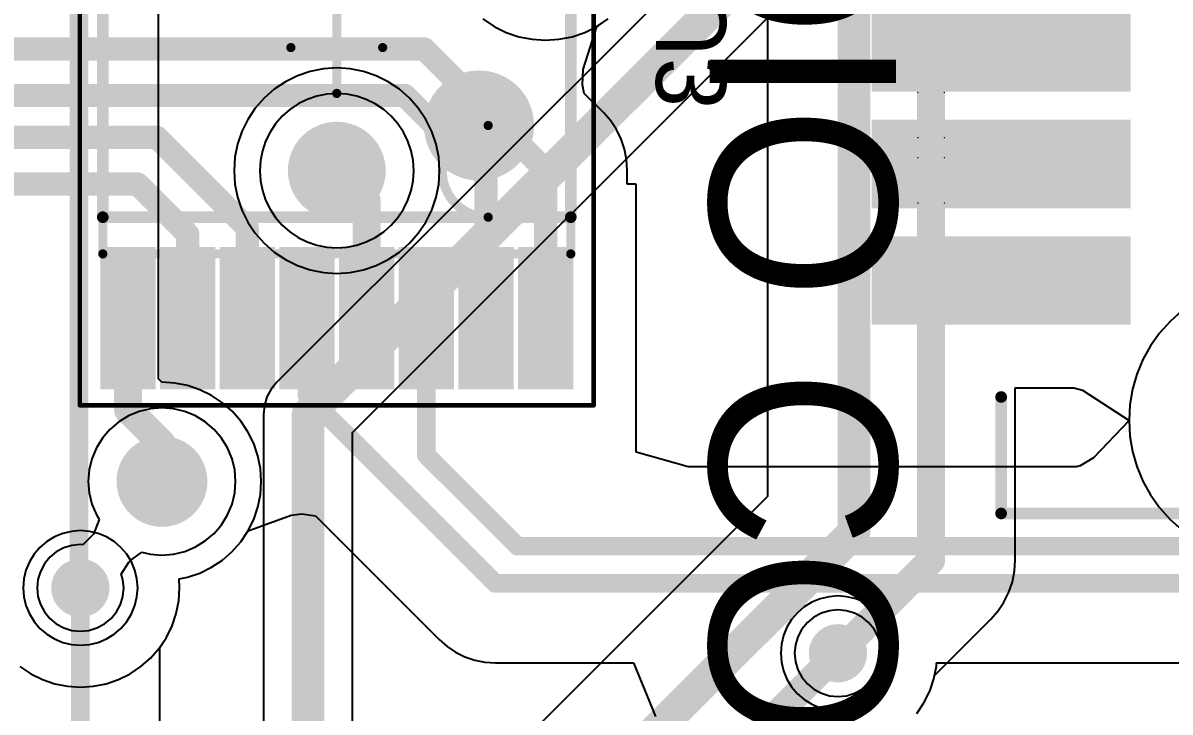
# Model space of a CAD drawing. Header units: millimetres. Extents: x 5.97 to 14.78, y 3.86 to 11.35.
# Drawn here: x 8.5503 to 9.0425, y 6.6447 to 6.9406 of the extents above; entities that cross this region are included whole.
import ezdxf

# ---------------------------------------------------------------- set-up
doc = ezdxf.new("R2010")
doc.units = ezdxf.units.MM
doc.header["$MEASUREMENT"] = 0
for name, color, linetype in [('BottomLayer', 5, 'Continuous'), ('BottomOverlay', 54, 'Continuous'), ('BottomPaste', 16, 'Continuous'), ('BottomSolder', 6, 'Continuous'), ('Mechanical13', 56, 'Continuous'), ('Mechanical15', 56, 'Continuous'), ('MidLayer1', 16, 'Continuous'), ('MidLayer2', 76, 'Continuous'), ('MultiLayer', 9, 'Continuous'), ('TopLayer', 1, 'Continuous'), ('TopOverlay', 2, 'Continuous'), ('TopPaste', 8, 'Continuous'), ('TopSolder', 216, 'Continuous')]:
    doc.layers.add(name, color=color, linetype=linetype)

# ---------------------------------------------------------------- blocks, each defined once
blk = doc.blocks.new('16_TSSOP_B_138')
at = {"layer": 'BottomLayer'}
for points in [[(-0.1437, 0.09843), (-0.1437, 0.08071), (-0.08858, 0.09843), (-0.08858, 0.08071)], [(0.08858, 0.09843), (0.08858, 0.08071), (0.1437, 0.09843), (0.1437, 0.08071)], [(-0.1437, 0.07283), (-0.1437, 0.05512), (-0.08858, 0.07283), (-0.08858, 0.05512)], [(0.08858, 0.07283), (0.08858, 0.05512), (0.1437, 0.07283), (0.1437, 0.05512)], [(-0.1437, 0.04724), (-0.1437, 0.02953), (-0.08858, 0.04724), (-0.08858, 0.02953)], [(0.08858, 0.04724), (0.08858, 0.02953), (0.1437, 0.04724), (0.1437, 0.02953)], [(-0.1437, 0.02165), (-0.1437, 0.00394), (-0.08858, 0.02165), (-0.08858, 0.00394)], [(0.08858, 0.02165), (0.08858, 0.00394), (0.1437, 0.02165), (0.1437, 0.00394)], [(-0.1437, -0.00394), (-0.1437, -0.02165), (-0.08858, -0.00394), (-0.08858, -0.02165)], [(0.08858, -0.00394), (0.08858, -0.02165), (0.1437, -0.00394), (0.1437, -0.02165)], [(-0.1437, -0.02953), (-0.1437, -0.04724), (-0.08858, -0.02953), (-0.08858, -0.04724)], [(0.08858, -0.02953), (0.08858, -0.04724), (0.1437, -0.02953), (0.1437, -0.04724)], [(-0.1437, -0.05512), (-0.1437, -0.07283), (-0.08858, -0.05512), (-0.08858, -0.07283)], [(0.08858, -0.05512), (0.08858, -0.07283), (0.1437, -0.05512), (0.1437, -0.07283)], [(-0.1437, -0.08071), (-0.1437, -0.09843), (-0.08858, -0.08071), (-0.08858, -0.09843)], [(0.08858, -0.08071), (0.08858, -0.09843), (0.1437, -0.08071), (0.1437, -0.09843)]]:
    blk.add_solid(points, dxfattribs=at)
at = {"layer": 'BottomOverlay', "const_width": 0.005}
for points in [[(0.07283, 0.10039), (-0.07283, 0.10039)], [(-0.07283, -0.10039), (-0.07283, 0.10039)], [(0.07283, -0.10039), (0.07283, 0.10039)], [(0.07283, -0.10039), (-0.07283, -0.10039)]]:
    blk.add_lwpolyline(points, dxfattribs=at)
at = {"layer": 'BottomOverlay'}
for points, const_width in [([(-0.07408, 0.10039, 1), (-0.07158, 0.10039, 1)], 0.0025), ([(-0.07408, 0.10039, 1), (-0.07158, 0.10039, 1)], 0.0025), ([(0.07158, 0.10039, 1), (0.07408, 0.10039, 1)], 0.0025), ([(0.07158, 0.10039, 1), (0.07408, 0.10039, 1)], 0.0025), ([(-0.02165, -0.06102, 1), (-0.04528, -0.06102, 1)], 0.02362), ([(-0.05118, -0.06102, 1), (-0.03937, -0.06102, 1)], 0.01181), ([(-0.02756, -0.06102, 1), (-0.01575, -0.06102, 1)], 0.01181), ([(-0.07408, -0.10039, 1), (-0.07158, -0.10039, 1)], 0.0025), ([(-0.07408, -0.10039, 1), (-0.07158, -0.10039, 1)], 0.0025), ([(0.07158, -0.10039, 1), (0.07408, -0.10039, 1)], 0.0025), ([(0.07158, -0.10039, 1), (0.07408, -0.10039, 1)], 0.0025)]:
    blk.add_lwpolyline(points, format="xyb", close=True, dxfattribs=dict(at, const_width=const_width))
at = {"layer": 'BottomPaste'}
for points in [[(-0.1467, 0.10143), (-0.1467, 0.07771), (-0.08558, 0.10143), (-0.08558, 0.07771)], [(0.08558, 0.10143), (0.08558, 0.07771), (0.1467, 0.10143), (0.1467, 0.07771)], [(-0.1467, 0.07583), (-0.1467, 0.05212), (-0.08558, 0.07583), (-0.08558, 0.05212)], [(0.08558, 0.07583), (0.08558, 0.05212), (0.1467, 0.07583), (0.1467, 0.05212)], [(-0.1467, 0.05024), (-0.1467, 0.02653), (-0.08558, 0.05024), (-0.08558, 0.02653)], [(0.08558, 0.05024), (0.08558, 0.02653), (0.1467, 0.05024), (0.1467, 0.02653)], [(-0.1467, 0.02465), (-0.1467, 0.00094), (-0.08558, 0.02465), (-0.08558, 0.00094)], [(0.08558, 0.02465), (0.08558, 0.00094), (0.1467, 0.02465), (0.1467, 0.00094)], [(-0.1467, -0.00094), (-0.1467, -0.02465), (-0.08558, -0.00094), (-0.08558, -0.02465)], [(0.08558, -0.00094), (0.08558, -0.02465), (0.1467, -0.00094), (0.1467, -0.02465)], [(-0.1467, -0.02653), (-0.1467, -0.05024), (-0.08558, -0.02653), (-0.08558, -0.05024)], [(0.08558, -0.02653), (0.08558, -0.05024), (0.1467, -0.02653), (0.1467, -0.05024)], [(-0.1467, -0.05212), (-0.1467, -0.07583), (-0.08558, -0.05212), (-0.08558, -0.07583)], [(0.08558, -0.05212), (0.08558, -0.07583), (0.1467, -0.05212), (0.1467, -0.07583)], [(-0.1467, -0.07771), (-0.1467, -0.10143), (-0.08558, -0.07771), (-0.08558, -0.10143)], [(0.08558, -0.07771), (0.08558, -0.10143), (0.1467, -0.07771), (0.1467, -0.10143)]]:
    blk.add_solid(points, dxfattribs=at)
at = {"layer": 'BottomSolder'}
for points in [[(-0.1462, 0.10093), (-0.1462, 0.07821), (-0.08608, 0.10093), (-0.08608, 0.07821)], [(0.08608, 0.10093), (0.08608, 0.07821), (0.1462, 0.10093), (0.1462, 0.07821)], [(-0.1462, 0.07533), (-0.1462, 0.05262), (-0.08608, 0.07533), (-0.08608, 0.05262)], [(0.08608, 0.07533), (0.08608, 0.05262), (0.1462, 0.07533), (0.1462, 0.05262)], [(-0.1462, 0.04974), (-0.1462, 0.02703), (-0.08608, 0.04974), (-0.08608, 0.02703)], [(0.08608, 0.04974), (0.08608, 0.02703), (0.1462, 0.04974), (0.1462, 0.02703)], [(-0.1462, 0.02415), (-0.1462, 0.00144), (-0.08608, 0.02415), (-0.08608, 0.00144)], [(0.08608, 0.02415), (0.08608, 0.00144), (0.1462, 0.02415), (0.1462, 0.00144)], [(-0.1462, -0.00144), (-0.1462, -0.02415), (-0.08608, -0.00144), (-0.08608, -0.02415)], [(0.08608, -0.00144), (0.08608, -0.02415), (0.1462, -0.00144), (0.1462, -0.02415)], [(-0.1462, -0.02703), (-0.1462, -0.04974), (-0.08608, -0.02703), (-0.08608, -0.04974)], [(0.08608, -0.02703), (0.08608, -0.04974), (0.1462, -0.02703), (0.1462, -0.04974)], [(-0.1462, -0.05262), (-0.1462, -0.07533), (-0.08608, -0.05262), (-0.08608, -0.07533)], [(0.08608, -0.05262), (0.08608, -0.07533), (0.1462, -0.05262), (0.1462, -0.07533)], [(-0.1462, -0.07821), (-0.1462, -0.10093), (-0.08608, -0.07821), (-0.08608, -0.10093)], [(0.08608, -0.07821), (0.08608, -0.10093), (0.1462, -0.07821), (0.1462, -0.10093)]]:
    blk.add_solid(points, dxfattribs=at)
at = {"layer": 'Mechanical13', "const_width": 0.00394}
for points in [[(0.08858, 0.10039), (-0.08858, 0.10039)], [(-0.08858, -0.10039), (-0.08858, 0.10039)], [(0.08858, -0.10039), (0.08858, 0.10039)], [(0.08858, -0.10039), (-0.08858, -0.10039)]]:
    blk.add_lwpolyline(points, dxfattribs=at)
at = {"layer": 'Mechanical13'}
for points, const_width in [([(-0.08957, 0.10039, 1), (-0.0876, 0.10039, 1)], 0.00197), ([(-0.08957, 0.10039, 1), (-0.0876, 0.10039, 1)], 0.00197), ([(0.0876, 0.10039, 1), (0.08957, 0.10039, 1)], 0.00197), ([(0.0876, 0.10039, 1), (0.08957, 0.10039, 1)], 0.00197), ([(-0.03346, -0.06496, 1), (-0.07283, -0.06496, 1)], 0.00394), ([(-0.07382, -0.06496, 1), (-0.07185, -0.06496, 1)], 0.00197), ([(-0.03445, -0.06496, 1), (-0.03248, -0.06496, 1)], 0.00197), ([(-0.08957, -0.10039, 1), (-0.0876, -0.10039, 1)], 0.00197), ([(-0.08957, -0.10039, 1), (-0.0876, -0.10039, 1)], 0.00197), ([(0.0876, -0.10039, 1), (0.08957, -0.10039, 1)], 0.00197), ([(0.0876, -0.10039, 1), (0.08957, -0.10039, 1)], 0.00197)]:
    blk.add_lwpolyline(points, format="xyb", close=True, dxfattribs=dict(at, const_width=const_width))
at = {"layer": 'Mechanical15'}
for points, const_width in [([(0.15354, 0.11024), (-0.15354, 0.11024)], 0.00197), ([(-0.15354, -0.11024), (-0.15354, 0.11024)], 0.00197), ([(0.15354, -0.11024), (0.15354, 0.11024)], 0.00197), ([(0, -0.01969), (0, 0.01969)], 0.00394), ([(0.01969, 0), (-0.01969, 0)], 0.00394), ([(0.15354, -0.11024), (-0.15354, -0.11024)], 0.00197)]:
    blk.add_lwpolyline(points, dxfattribs=dict(at, const_width=const_width))
for points, const_width in [([(-0.15404, 0.11024, 1), (-0.15305, 0.11024, 1)], 0.000984), ([(-0.15404, 0.11024, 1), (-0.15305, 0.11024, 1)], 0.000984), ([(0.15305, 0.11024, 1), (0.15404, 0.11024, 1)], 0.000984), ([(0.15305, 0.11024, 1), (0.15404, 0.11024, 1)], 0.000984), ([(-0.00098, 0.01969, 1), (0.00098, 0.01969, 1)], 0.00197), ([(-0.02067, 0, 1), (-0.0187, 0, 1)], 0.00197), ([(0.0187, 0, 1), (0.02067, 0, 1)], 0.00197), ([(-0.00098, -0.01969, 1), (0.00098, -0.01969, 1)], 0.00197), ([(-0.15404, -0.11024, 1), (-0.15305, -0.11024, 1)], 0.000984), ([(-0.15404, -0.11024, 1), (-0.15305, -0.11024, 1)], 0.000984), ([(0.15305, -0.11024, 1), (0.15404, -0.11024, 1)], 0.000984), ([(0.15305, -0.11024, 1), (0.15404, -0.11024, 1)], 0.000984)]:
    blk.add_lwpolyline(points, format="xyb", close=True, dxfattribs=dict(at, const_width=const_width))
blk = doc.blocks.new('H______5X2_1_27___SMD_178')
at = {"layer": 'BottomLayer', "const_width": 0.03}
for points in [[(-0.17504, 0, 1), (-0.14504, 0, 1)], [(0.14504, 0, 1), (0.17504, 0, 1)]]:
    blk.add_lwpolyline(points, format="xyb", close=True, dxfattribs=at)
at = {"layer": 'BottomSolder', "const_width": 0.0325}
for points in [[(-0.17629, 0, 1), (-0.14379, 0, 1)], [(0.14379, 0, 1), (0.17629, 0, 1)]]:
    blk.add_lwpolyline(points, format="xyb", close=True, dxfattribs=at)
at = {"layer": 'MidLayer1', "const_width": 0.03}
for points in [[(-0.17504, 0, 1), (-0.14504, 0, 1)], [(0.14504, 0, 1), (0.17504, 0, 1)]]:
    blk.add_lwpolyline(points, format="xyb", close=True, dxfattribs=at)
at = {"layer": 'MidLayer2', "const_width": 0.03}
for points in [[(-0.17504, 0, 1), (-0.14504, 0, 1)], [(0.14504, 0, 1), (0.17504, 0, 1)]]:
    blk.add_lwpolyline(points, format="xyb", close=True, dxfattribs=at)
at = {"layer": 'MultiLayer', "const_width": 0.03}
for points in [[(-0.17504, 0, 1), (-0.14504, 0, 1)], [(0.14504, 0, 1), (0.17504, 0, 1)]]:
    blk.add_lwpolyline(points, format="xyb", close=True, dxfattribs=at)
at = {"layer": 'TopLayer', "const_width": 0.03}
for points in [[(-0.17504, 0, 1), (-0.14504, 0, 1)], [(0.14504, 0, 1), (0.17504, 0, 1)]]:
    blk.add_lwpolyline(points, format="xyb", close=True, dxfattribs=at)
at = {"layer": 'TopLayer'}
for points in [[(-0.084, 0.16752), (-0.116, 0.16752), (-0.084, 0.0624), (-0.116, 0.0624)], [(-0.034, 0.16752), (-0.066, 0.16752), (-0.034, 0.0624), (-0.066, 0.0624)], [(0.016, 0.16752), (-0.016, 0.16752), (0.016, 0.0624), (-0.016, 0.0624)], [(0.066, 0.16752), (0.034, 0.16752), (0.066, 0.0624), (0.034, 0.0624)], [(0.116, 0.16752), (0.084, 0.16752), (0.116, 0.0624), (0.084, 0.0624)], [(-0.116, -0.16752), (-0.084, -0.16752), (-0.116, -0.0624), (-0.084, -0.0624)], [(-0.066, -0.16752), (-0.034, -0.16752), (-0.066, -0.0624), (-0.034, -0.0624)], [(-0.016, -0.16752), (0.016, -0.16752), (-0.016, -0.0624), (0.016, -0.0624)], [(0.034, -0.16752), (0.066, -0.16752), (0.034, -0.0624), (0.066, -0.0624)], [(0.084, -0.16752), (0.116, -0.16752), (0.084, -0.0624), (0.116, -0.0624)]]:
    blk.add_solid(points, dxfattribs=at)
at = {"layer": 'TopOverlay', "const_width": 0.005}
for points in [[(-0.15, 0.11496), (-0.2, 0.11496)], [(-0.2, -0.11496), (-0.2, 0.11496)], [(0.2, 0.11496), (0.15, 0.11496)], [(0.2, -0.11496), (0.2, 0.11496)], [(-0.15, -0.11496), (-0.2, -0.11496)], [(0.2, -0.11496), (0.15, -0.11496)]]:
    blk.add_lwpolyline(points, dxfattribs=at)
at = {"layer": 'TopOverlay', "const_width": 0.0025}
for points in [[(-0.20125, 0.11496, 1), (-0.19875, 0.11496, 1)], [(-0.20125, 0.11496, 1), (-0.19875, 0.11496, 1)], [(-0.15125, 0.11496, 1), (-0.14875, 0.11496, 1)], [(0.14875, 0.11496, 1), (0.15125, 0.11496, 1)], [(0.19875, 0.11496, 1), (0.20125, 0.11496, 1)], [(0.19875, 0.11496, 1), (0.20125, 0.11496, 1)], [(-0.20125, -0.11496, 1), (-0.19875, -0.11496, 1)], [(-0.20125, -0.11496, 1), (-0.19875, -0.11496, 1)], [(-0.15125, -0.11496, 1), (-0.14875, -0.11496, 1)], [(0.14875, -0.11496, 1), (0.15125, -0.11496, 1)], [(0.19875, -0.11496, 1), (0.20125, -0.11496, 1)], [(0.19875, -0.11496, 1), (0.20125, -0.11496, 1)]]:
    blk.add_lwpolyline(points, format="xyb", close=True, dxfattribs=at)
at = {"layer": 'TopPaste'}
for points in [[(-0.081, 0.17052), (-0.119, 0.17052), (-0.081, 0.0594), (-0.119, 0.0594)], [(-0.031, 0.17052), (-0.069, 0.17052), (-0.031, 0.0594), (-0.069, 0.0594)], [(0.019, 0.17052), (-0.019, 0.17052), (0.019, 0.0594), (-0.019, 0.0594)], [(0.069, 0.17052), (0.031, 0.17052), (0.069, 0.0594), (0.031, 0.0594)], [(0.119, 0.17052), (0.081, 0.17052), (0.119, 0.0594), (0.081, 0.0594)], [(-0.119, -0.17052), (-0.081, -0.17052), (-0.119, -0.0594), (-0.081, -0.0594)], [(-0.069, -0.17052), (-0.031, -0.17052), (-0.069, -0.0594), (-0.031, -0.0594)], [(-0.019, -0.17052), (0.019, -0.17052), (-0.019, -0.0594), (0.019, -0.0594)], [(0.031, -0.17052), (0.069, -0.17052), (0.031, -0.0594), (0.069, -0.0594)], [(0.081, -0.17052), (0.119, -0.17052), (0.081, -0.0594), (0.119, -0.0594)]]:
    blk.add_solid(points, dxfattribs=at)
at = {"layer": 'TopSolder', "const_width": 0.0325}
for points in [[(-0.17629, 0, 1), (-0.14379, 0, 1)], [(0.14379, 0, 1), (0.17629, 0, 1)]]:
    blk.add_lwpolyline(points, format="xyb", close=True, dxfattribs=at)
at = {"layer": 'TopSolder'}
for points in [[(-0.0815, 0.17002), (-0.1185, 0.17002), (-0.0815, 0.0599), (-0.1185, 0.0599)], [(-0.0315, 0.17002), (-0.0685, 0.17002), (-0.0315, 0.0599), (-0.0685, 0.0599)], [(0.0185, 0.17002), (-0.0185, 0.17002), (0.0185, 0.0599), (-0.0185, 0.0599)], [(0.0685, 0.17002), (0.0315, 0.17002), (0.0685, 0.0599), (0.0315, 0.0599)], [(0.1185, 0.17002), (0.0815, 0.17002), (0.1185, 0.0599), (0.0815, 0.0599)], [(-0.1185, -0.17002), (-0.0815, -0.17002), (-0.1185, -0.0599), (-0.0815, -0.0599)], [(-0.0685, -0.17002), (-0.0315, -0.17002), (-0.0685, -0.0599), (-0.0315, -0.0599)], [(-0.0185, -0.17002), (0.0185, -0.17002), (-0.0185, -0.0599), (0.0185, -0.0599)], [(0.0315, -0.17002), (0.0685, -0.17002), (0.0315, -0.0599), (0.0685, -0.0599)], [(0.0815, -0.17002), (0.1185, -0.17002), (0.0815, -0.0599), (0.1185, -0.0599)]]:
    blk.add_solid(points, dxfattribs=at)
blk = doc.blocks.new('2____LP_252')
at = {"layer": 'TopLayer', "const_width": 0.0003}
for points in [[(-0.02385, 0.0057, 1), (-0.02355, 0.0057, 1)], [(-0.00445, 0.0057, 1), (-0.00415, 0.0057, 1)], [(0.00415, 0.0057, 1), (0.00445, 0.0057, 1)], [(0.02355, 0.0057, 1), (0.02385, 0.0057, 1)], [(-0.02385, -0.0057, 1), (-0.02355, -0.0057, 1)], [(-0.00445, -0.0057, 1), (-0.00415, -0.0057, 1)], [(0.00415, -0.0057, 1), (0.00445, -0.0057, 1)], [(0.02355, -0.0057, 1), (0.02385, -0.0057, 1)]]:
    blk.add_lwpolyline(points, format="xyb", close=True, dxfattribs=at)
at = {"layer": 'TopLayer'}
for points in [[(-0.024, -0.0057), (-0.004, -0.0057), (-0.024, 0.0057), (-0.004, 0.0057)], [(-0.0237, -0.006), (-0.0043, -0.006), (-0.0237, 0.006), (-0.0043, 0.006)], [(0.004, -0.0057), (0.024, -0.0057), (0.004, 0.0057), (0.024, 0.0057)], [(0.0043, -0.006), (0.0237, -0.006), (0.0043, 0.006), (0.0237, 0.006)]]:
    blk.add_solid(points, dxfattribs=at)

msp = doc.modelspace()

# ---------------------------------------------------------------- linework, layer by layer
at = {"layer": 'BottomLayer'}
for p, q in [((8.79659, 6.93897), (8.79731, 6.93952)), ((8.79731, 6.93952), (8.80141, 6.94226)), ((8.79069, 6.92055), (8.79659, 6.93897)), ((8.79038, 6.91395), (8.79069, 6.92055)), ((8.79115, 6.91033), (8.79038, 6.91395)), ((8.79937, 6.9021), (8.79115, 6.91033)), ((8.80239, 6.89866), (8.79937, 6.9021)), ((8.80494, 6.89484), (8.80239, 6.89866)), ((8.80697, 6.89073), (8.80494, 6.89484)), ((8.80845, 6.88638), (8.80697, 6.89073)), ((8.80934, 6.88188), (8.80845, 6.88638)), ((8.80964, 6.8773), (8.80934, 6.88188)), ((8.80964, 6.87142), (8.80964, 6.8773)), ((8.81343, 6.87142), (8.80964, 6.87142)), ((8.81343, 6.7563), (8.81343, 6.87142)), ((9.04753, 6.81694), (9.04251, 6.81245)), ((9.04251, 6.81245), (9.03802, 6.80743)), ((9.03802, 6.80743), (9.03412, 6.80193)), ((9.03412, 6.80193), (9.03086, 6.79603)), ((9.03086, 6.79603), (9.02828, 6.78981)), ((9.02828, 6.78981), (9.02641, 6.78333)), ((9.02641, 6.78333), (9.02528, 6.77669)), ((9.02528, 6.77669), (9.02491, 6.76996)), ((9.02491, 6.76996), (9.00962, 6.75385)), ((8.83583, 6.75003), (8.81343, 6.7563)), ((9.00962, 6.75385), (9.00394, 6.75045)), ((9.00243, 6.75003), (8.83583, 6.75003)), ((9.00394, 6.75045), (9.00243, 6.75003)), ((8.64692, 6.72253), (8.66546, 6.72932)), ((8.66546, 6.72932), (8.66995, 6.72984)), ((8.66995, 6.72984), (8.67587, 6.72893)), ((8.67587, 6.72893), (8.72894, 6.67587)), ((8.64379, 6.71783), (8.64689, 6.72247)), ((8.64689, 6.72247), (8.64692, 6.72253)), ((8.63593, 6.70997), (8.64012, 6.71364)), ((8.64012, 6.71364), (8.64379, 6.71783)), ((8.6313, 6.70688), (8.63593, 6.70997)), ((8.62102, 6.70262), (8.6263, 6.70441)), ((8.6263, 6.70441), (8.6313, 6.70688)), ((8.61734, 6.70189), (8.62102, 6.70262)), ((8.61759, 6.69804), (8.61734, 6.70189)), ((8.61723, 6.69248), (8.61759, 6.69804)), ((8.61614, 6.68702), (8.61723, 6.69248)), ((8.61435, 6.68174), (8.61614, 6.68702)), ((8.61189, 6.67674), (8.61435, 6.68174)), ((8.60907, 6.67253), (8.61189, 6.67674)), ((8.72894, 6.67587), (8.73229, 6.67293)), ((8.60907, 6.56906), (8.60907, 6.67253)), ((8.73229, 6.67293), (8.73599, 6.67045)), ((8.73599, 6.67045), (8.73999, 6.66848)), ((8.73999, 6.66848), (8.74421, 6.66705)), ((8.74421, 6.66705), (8.74858, 6.66618)), ((8.74858, 6.66618), (8.75303, 6.66589)), ((8.75303, 6.66589), (8.81224, 6.66589)), ((8.81224, 6.66589), (8.82181, 6.64279)), ((8.94118, 6.65898), (8.94227, 6.66444)), ((8.94227, 6.66444), (8.94236, 6.66589)), ((8.94236, 6.66589), (9.71839, 6.66589)), ((8.93939, 6.6537), (8.94118, 6.65898)), ((8.93692, 6.6487), (8.93939, 6.6537)), ((8.93383, 6.64407), (8.93692, 6.6487))]:
    msp.add_line(p, q, dxfattribs=at)
for points, const_width in [([(8.42258, 6.92942), (8.72245, 6.92942)], 0.01), ([(8.72245, 6.92942), (8.77457, 6.8773)], 0.01), ([(8.43087, 6.90942), (8.62, 6.90942)], 0.01), ([(8.62, 6.90942), (8.71417, 6.90942)], 0.01), ([(8.71417, 6.90942), (8.74898, 6.87461)], 0.01), ([(8.51672, 6.89142), (8.60783, 6.89142)], 0.01), ([(8.60783, 6.89142), (8.64661, 6.85263)], 0.01), ([(8.685, 6.87714), (8.6978, 6.86434)], 0.012), ([(8.77457, 6.81386), (8.77457, 6.8773)], 0.01), ([(8.525, 6.87142), (8.59954, 6.87142)], 0.01), ([(8.59954, 6.87142), (8.62102, 6.84993)], 0.01), ([(8.74898, 6.81386), (8.74898, 6.87461)], 0.01), ([(8.6978, 6.81386), (8.6978, 6.86434)], 0.012), ([(8.64661, 6.81386), (8.64661, 6.85263)], 0.01), ([(8.62102, 6.81386), (8.62102, 6.84993)], 0.01), ([(8.59543, 6.77453), (8.59543, 6.81386)], 0.012), ([(8.6722, 6.78079), (8.6722, 6.81386)], 0.008), ([(8.72339, 6.75506), (8.72339, 6.81386)], 0.008), ([(8.6722, 6.78079), (8.75303, 6.69996)], 0.008), ([(8.59543, 6.77453), (8.61, 6.75996)], 0.012), ([(8.61, 6.74376), (8.61, 6.75996)], 0.012), ([(8.72339, 6.75506), (8.76249, 6.71596)], 0.008), ([(8.76249, 6.71596), (10.0099, 6.71596)], 0.008), ([(8.75303, 6.69996), (10.01653, 6.69996)], 0.008), ([(8.575, 6.53), (8.575, 6.69804)], 0.008), ([(8.825, 6.59496), (8.90004, 6.67)], 0.012)]:
    msp.add_lwpolyline(points, dxfattribs=dict(at, const_width=const_width))
for points, const_width in [([(8.71995, 6.92942, 1), (8.72495, 6.92942, 1)], 0.005), ([(8.71995, 6.92942, 1), (8.72495, 6.92942, 1)], 0.005), ([(8.6175, 6.90942, 1), (8.6225, 6.90942, 1)], 0.005), ([(8.6175, 6.90942, 1), (8.6225, 6.90942, 1)], 0.005), ([(8.71167, 6.90942, 1), (8.71667, 6.90942, 1)], 0.005), ([(8.71167, 6.90942, 1), (8.71667, 6.90942, 1)], 0.005), ([(8.60533, 6.89142, 1), (8.61033, 6.89142, 1)], 0.005), ([(8.60533, 6.89142, 1), (8.61033, 6.89142, 1)], 0.005), ([(8.678, 6.87714, 1), (8.692, 6.87714, 1)], 0.014), ([(8.682, 6.87714, 1), (8.688, 6.87714, 1)], 0.006), ([(8.77207, 6.8773, 1), (8.77707, 6.8773, 1)], 0.005), ([(8.77207, 6.8773, 1), (8.77707, 6.8773, 1)], 0.005), ([(8.59704, 6.87142, 1), (8.60204, 6.87142, 1)], 0.005), ([(8.59704, 6.87142, 1), (8.60204, 6.87142, 1)], 0.005), ([(8.74648, 6.87461, 1), (8.75148, 6.87461, 1)], 0.005), ([(8.74648, 6.87461, 1), (8.75148, 6.87461, 1)], 0.005), ([(8.6948, 6.86434, 1), (8.7008, 6.86434, 1)], 0.006), ([(8.6948, 6.86434, 1), (8.7008, 6.86434, 1)], 0.006), ([(8.64411, 6.85263, 1), (8.64911, 6.85263, 1)], 0.005), ([(8.64411, 6.85263, 1), (8.64911, 6.85263, 1)], 0.005), ([(8.61852, 6.84993, 1), (8.62352, 6.84993, 1)], 0.005), ([(8.61852, 6.84993, 1), (8.62352, 6.84993, 1)], 0.005), ([(8.59243, 6.81386, 1), (8.59843, 6.81386, 1)], 0.006), ([(8.61852, 6.81386, 1), (8.62352, 6.81386, 1)], 0.005), ([(8.64411, 6.81386, 1), (8.64911, 6.81386, 1)], 0.005), ([(8.6702, 6.81386, 1), (8.6742, 6.81386, 1)], 0.004), ([(8.6948, 6.81386, 1), (8.7008, 6.81386, 1)], 0.006), ([(8.72139, 6.81386, 1), (8.72539, 6.81386, 1)], 0.004), ([(8.74648, 6.81386, 1), (8.75148, 6.81386, 1)], 0.005), ([(8.77207, 6.81386, 1), (8.77707, 6.81386, 1)], 0.005), ([(8.6702, 6.78079, 1), (8.6742, 6.78079, 1)], 0.004), ([(8.6702, 6.78079, 1), (8.6742, 6.78079, 1)], 0.004), ([(8.59243, 6.77453, 1), (8.59843, 6.77453, 1)], 0.006), ([(8.59243, 6.77453, 1), (8.59843, 6.77453, 1)], 0.006), ([(8.607, 6.75996, 1), (8.613, 6.75996, 1)], 0.006), ([(8.607, 6.75996, 1), (8.613, 6.75996, 1)], 0.006), ([(8.72139, 6.75506, 1), (8.72539, 6.75506, 1)], 0.004), ([(8.72139, 6.75506, 1), (8.72539, 6.75506, 1)], 0.004), ([(8.60375, 6.74376, 1), (8.61625, 6.74376, 1)], 0.0125), ([(8.607, 6.74376, 1), (8.613, 6.74376, 1)], 0.006), ([(8.76049, 6.71596, 1), (8.76449, 6.71596, 1)], 0.004), ([(8.76049, 6.71596, 1), (8.76449, 6.71596, 1)], 0.004), ([(8.56875, 6.69804, 1), (8.58125, 6.69804, 1)], 0.0125), ([(8.75103, 6.69996, 1), (8.75503, 6.69996, 1)], 0.004), ([(8.75103, 6.69996, 1), (8.75503, 6.69996, 1)], 0.004), ([(8.573, 6.69804, 1), (8.577, 6.69804, 1)], 0.004), ([(8.89379, 6.67, 1), (8.90629, 6.67, 1)], 0.0125), ([(8.89704, 6.67, 1), (8.90304, 6.67, 1)], 0.006)]:
    msp.add_lwpolyline(points, format="xyb", close=True, dxfattribs=dict(at, const_width=const_width))
at = {"layer": 'MidLayer1'}
for p, q in [((8.60024, 6.77381), (8.59566, 6.77191)), ((8.60506, 6.77497), (8.60024, 6.77381)), ((8.61, 6.77536), (8.60506, 6.77497)), ((8.61494, 6.77497), (8.61, 6.77536)), ((8.61976, 6.77381), (8.61494, 6.77497)), ((8.62434, 6.77191), (8.61976, 6.77381)), ((8.59143, 6.76932), (8.58766, 6.7661)), ((8.59566, 6.77191), (8.59143, 6.76932)), ((8.62857, 6.76932), (8.62434, 6.77191)), ((8.63234, 6.7661), (8.62857, 6.76932)), ((8.58444, 6.76233), (8.58185, 6.75811)), ((8.58766, 6.7661), (8.58444, 6.76233)), ((8.63556, 6.76233), (8.63234, 6.7661)), ((8.63815, 6.75811), (8.63556, 6.76233)), ((8.58185, 6.75811), (8.57995, 6.75352)), ((8.64005, 6.75352), (8.63815, 6.75811)), ((8.57995, 6.75352), (8.57879, 6.7487)), ((8.64121, 6.7487), (8.64005, 6.75352)), ((8.57879, 6.7487), (8.5784, 6.74376)), ((8.6416, 6.74376), (8.64121, 6.7487)), ((8.5784, 6.74376), (8.57879, 6.73882)), ((8.64121, 6.73882), (8.6416, 6.74376)), ((8.57879, 6.73882), (8.57995, 6.734)), ((8.64005, 6.734), (8.64121, 6.73882)), ((8.57995, 6.734), (8.58185, 6.72942)), ((8.63815, 6.72942), (8.64005, 6.734)), ((8.58185, 6.72942), (8.58304, 6.72747)), ((8.63556, 6.72519), (8.63815, 6.72942)), ((8.58304, 6.72747), (8.58056, 6.72118)), ((8.63234, 6.72142), (8.63556, 6.72519)), ((8.58056, 6.72118), (8.57606, 6.71652)), ((8.62434, 6.71561), (8.62857, 6.7182)), ((8.62857, 6.7182), (8.63234, 6.72142)), ((8.56467, 6.7135), (8.56186, 6.71118)), ((8.56789, 6.71521), (8.56467, 6.7135)), ((8.57137, 6.71627), (8.56789, 6.71521)), ((8.575, 6.71663), (8.57137, 6.71627)), ((8.57606, 6.71652), (8.575, 6.71663)), ((8.59701, 6.71028), (8.60135, 6.71344)), ((8.60135, 6.71344), (8.60506, 6.71255)), ((8.61494, 6.71255), (8.61976, 6.71371)), ((8.61976, 6.71371), (8.62434, 6.71561)), ((8.55954, 6.70837), (8.55783, 6.70515)), ((8.56186, 6.71118), (8.55954, 6.70837)), ((8.59255, 6.7039), (8.59583, 6.70903)), ((8.59583, 6.70903), (8.59701, 6.71028)), ((8.60506, 6.71255), (8.61, 6.71216)), ((8.61, 6.71216), (8.61494, 6.71255)), ((8.55783, 6.70515), (8.55677, 6.70167)), ((8.59323, 6.70167), (8.59255, 6.7039)), ((8.55677, 6.70167), (8.55641, 6.69804)), ((8.59359, 6.69804), (8.59323, 6.70167)), ((8.55641, 6.69804), (8.55677, 6.69441)), ((8.55677, 6.69441), (8.55783, 6.69093)), ((8.59217, 6.69093), (8.59323, 6.69441)), ((8.59323, 6.69441), (8.59359, 6.69804)), ((8.55783, 6.69093), (8.55954, 6.68771)), ((8.59046, 6.68771), (8.59217, 6.69093)), ((8.90004, 6.68859), (8.89641, 6.68823)), ((8.90367, 6.68823), (8.90004, 6.68859)), ((8.55954, 6.68771), (8.56186, 6.68489)), ((8.56186, 6.68489), (8.56467, 6.68258)), ((8.58533, 6.68258), (8.58814, 6.68489)), ((8.58814, 6.68489), (8.59046, 6.68771)), ((8.88971, 6.68546), (8.88689, 6.68314)), ((8.89293, 6.68717), (8.88971, 6.68546)), ((8.89641, 6.68823), (8.89293, 6.68717)), ((8.90715, 6.68717), (8.90367, 6.68823)), ((8.91037, 6.68546), (8.90715, 6.68717)), ((8.91318, 6.68314), (8.91037, 6.68546)), ((8.56467, 6.68258), (8.56789, 6.68086)), ((8.56789, 6.68086), (8.57137, 6.67981)), ((8.57137, 6.67981), (8.575, 6.67945)), ((8.575, 6.67945), (8.57863, 6.67981)), ((8.57863, 6.67981), (8.58211, 6.68086)), ((8.58211, 6.68086), (8.58533, 6.68258)), ((8.88458, 6.68033), (8.88286, 6.67711)), ((8.88689, 6.68314), (8.88458, 6.68033)), ((8.9155, 6.68033), (8.91318, 6.68314)), ((8.91721, 6.67711), (8.9155, 6.68033)), ((8.88286, 6.67711), (8.88181, 6.67363)), ((8.91827, 6.67363), (8.91721, 6.67711)), ((8.88181, 6.67363), (8.88145, 6.67)), ((8.88145, 6.67), (8.88181, 6.66637)), ((8.91863, 6.67), (8.91827, 6.67363)), ((8.91827, 6.66637), (8.91863, 6.67)), ((8.88181, 6.66637), (8.88286, 6.66289)), ((8.91721, 6.66289), (8.91827, 6.66637)), ((8.88286, 6.66289), (8.88458, 6.65967)), ((8.88458, 6.65967), (8.88689, 6.65686)), ((8.91318, 6.65686), (8.9155, 6.65967)), ((8.9155, 6.65967), (8.91721, 6.66289)), ((8.88689, 6.65686), (8.88971, 6.65454)), ((8.88971, 6.65454), (8.89293, 6.65283)), ((8.90715, 6.65283), (8.91037, 6.65454)), ((8.91037, 6.65454), (8.91318, 6.65686)), ((8.89293, 6.65283), (8.89641, 6.65177)), ((8.89641, 6.65177), (8.90004, 6.65141)), ((8.90004, 6.65141), (8.90367, 6.65177)), ((8.90367, 6.65177), (8.90715, 6.65283))]:
    msp.add_line(p, q, dxfattribs=at)
for points, const_width in [([(8.6745, 6.87714, 1), (8.6955, 6.87714, 1)], 0.021), ([(8.60025, 6.74376, 1), (8.61975, 6.74376, 1)], 0.0195), ([(8.56875, 6.69804, 1), (8.58125, 6.69804, 1)], 0.0125), ([(8.89379, 6.67, 1), (8.90629, 6.67, 1)], 0.0125)]:
    msp.add_lwpolyline(points, format="xyb", close=True, dxfattribs=dict(at, const_width=const_width))
at = {"layer": 'MidLayer2'}
for p, q in [((8.89746, 7.02446), (8.65919, 6.78619)), ((8.69178, 6.76478), (8.92446, 6.99746)), ((8.685, 6.91021), (8.68068, 6.90992)), ((8.68932, 6.90992), (8.685, 6.91021)), ((8.66846, 6.90578), (8.66487, 6.90337)), ((8.67234, 6.90769), (8.66846, 6.90578)), ((8.67644, 6.90908), (8.67234, 6.90769)), ((8.68068, 6.90992), (8.67644, 6.90908)), ((8.69356, 6.90908), (8.68932, 6.90992)), ((8.69766, 6.90769), (8.69356, 6.90908)), ((8.70154, 6.90578), (8.69766, 6.90769)), ((8.70513, 6.90337), (8.70154, 6.90578)), ((8.66162, 6.90052), (8.65876, 6.89727)), ((8.66487, 6.90337), (8.66162, 6.90052)), ((8.70838, 6.90052), (8.70513, 6.90337)), ((8.71124, 6.89727), (8.70838, 6.90052)), ((8.65876, 6.89727), (8.65636, 6.89367)), ((8.71364, 6.89367), (8.71124, 6.89727)), ((8.65636, 6.89367), (8.65445, 6.88979)), ((8.71555, 6.88979), (8.71364, 6.89367)), ((8.65306, 6.8857), (8.65221, 6.88145)), ((8.65445, 6.88979), (8.65306, 6.8857)), ((8.71694, 6.8857), (8.71555, 6.88979)), ((8.71779, 6.88145), (8.71694, 6.8857)), ((8.65221, 6.88145), (8.65193, 6.87714)), ((8.71807, 6.87714), (8.71779, 6.88145)), ((8.65193, 6.87714), (8.65221, 6.87282)), ((8.71779, 6.87282), (8.71807, 6.87714)), ((8.65221, 6.87282), (8.65306, 6.86858)), ((8.71694, 6.86858), (8.71779, 6.87282)), ((8.65306, 6.86858), (8.65445, 6.86448)), ((8.71555, 6.86448), (8.71694, 6.86858)), ((8.65445, 6.86448), (8.65636, 6.8606)), ((8.71364, 6.8606), (8.71555, 6.86448)), ((8.65636, 6.8606), (8.65876, 6.857)), ((8.65876, 6.857), (8.66162, 6.85375)), ((8.70838, 6.85375), (8.71124, 6.857)), ((8.71124, 6.857), (8.71364, 6.8606)), ((8.66162, 6.85375), (8.66487, 6.8509)), ((8.66487, 6.8509), (8.66846, 6.8485)), ((8.70154, 6.8485), (8.70513, 6.8509)), ((8.70513, 6.8509), (8.70838, 6.85375)), ((8.66846, 6.8485), (8.67234, 6.84658)), ((8.67234, 6.84658), (8.67644, 6.84519)), ((8.69356, 6.84519), (8.69766, 6.84658)), ((8.69766, 6.84658), (8.70154, 6.8485)), ((8.67644, 6.84519), (8.68068, 6.84435)), ((8.68068, 6.84435), (8.685, 6.84407)), ((8.685, 6.84407), (8.68932, 6.84435)), ((8.68932, 6.84435), (8.69356, 6.84519)), ((8.65682, 6.7833), (8.65505, 6.78)), ((8.65919, 6.78619), (8.65682, 6.7833)), ((8.65505, 6.78), (8.65396, 6.77641)), ((8.65396, 6.77641), (8.6536, 6.77269)), ((8.6536, 6.77269), (8.6536, 6.6356)), ((8.69178, 6.62769), (8.69178, 6.76478)), ((8.56384, 6.71994), (8.56055, 6.71792)), ((8.56741, 6.72141), (8.56384, 6.71994)), ((8.57116, 6.72231), (8.56741, 6.72141)), ((8.575, 6.72262), (8.57116, 6.72231)), ((8.57884, 6.72231), (8.575, 6.72262)), ((8.58259, 6.72141), (8.57884, 6.72231)), ((8.58616, 6.71994), (8.58259, 6.72141)), ((8.58945, 6.71792), (8.58616, 6.71994)), ((8.55762, 6.71542), (8.55512, 6.71248)), ((8.56055, 6.71792), (8.55762, 6.71542)), ((8.59238, 6.71542), (8.58945, 6.71792)), ((8.59488, 6.71248), (8.59238, 6.71542)), ((8.5531, 6.7092), (8.55163, 6.70563)), ((8.55512, 6.71248), (8.5531, 6.7092)), ((8.5969, 6.7092), (8.59488, 6.71248)), ((8.59837, 6.70563), (8.5969, 6.7092)), ((8.55163, 6.70563), (8.55073, 6.70188)), ((8.59927, 6.70188), (8.59837, 6.70563)), ((8.55073, 6.70188), (8.55042, 6.69804)), ((8.59958, 6.69804), (8.59927, 6.70188)), ((8.55042, 6.69804), (8.55073, 6.69419)), ((8.55073, 6.69419), (8.55163, 6.69044)), ((8.59837, 6.69044), (8.59927, 6.69419)), ((8.59927, 6.69419), (8.59958, 6.69804)), ((8.89619, 6.69427), (8.89245, 6.69337)), ((8.90004, 6.69458), (8.89619, 6.69427)), ((8.90388, 6.69427), (8.90004, 6.69458)), ((8.90763, 6.69337), (8.90388, 6.69427)), ((8.55163, 6.69044), (8.5531, 6.68688)), ((8.5969, 6.68688), (8.59837, 6.69044)), ((8.88559, 6.68988), (8.88266, 6.68738)), ((8.88888, 6.6919), (8.88559, 6.68988)), ((8.89245, 6.69337), (8.88888, 6.6919)), ((8.9112, 6.6919), (8.90763, 6.69337)), ((8.91448, 6.68988), (8.9112, 6.6919)), ((8.91742, 6.68738), (8.91448, 6.68988)), ((8.5531, 6.68688), (8.55512, 6.68359)), ((8.55512, 6.68359), (8.55762, 6.68066)), ((8.59238, 6.68066), (8.59488, 6.68359)), ((8.59488, 6.68359), (8.5969, 6.68688)), ((8.88016, 6.68445), (8.87814, 6.68116)), ((8.88266, 6.68738), (8.88016, 6.68445)), ((8.91992, 6.68445), (8.91742, 6.68738)), ((8.92194, 6.68116), (8.91992, 6.68445)), ((8.55762, 6.68066), (8.56055, 6.67816)), ((8.58945, 6.67816), (8.59238, 6.68066)), ((8.87814, 6.68116), (8.87667, 6.67759)), ((8.92341, 6.67759), (8.92194, 6.68116)), ((8.56055, 6.67816), (8.56384, 6.67614)), ((8.56384, 6.67614), (8.56741, 6.67467)), ((8.56741, 6.67467), (8.57116, 6.67377)), ((8.57116, 6.67377), (8.575, 6.67346)), ((8.575, 6.67346), (8.57884, 6.67377)), ((8.57884, 6.67377), (8.58259, 6.67467)), ((8.58259, 6.67467), (8.58616, 6.67614)), ((8.58616, 6.67614), (8.58945, 6.67816)), ((8.87577, 6.67384), (8.87546, 6.67)), ((8.87667, 6.67759), (8.87577, 6.67384)), ((8.92431, 6.67384), (8.92341, 6.67759)), ((8.92462, 6.67), (8.92431, 6.67384)), ((8.87546, 6.67), (8.87577, 6.66616)), ((8.92431, 6.66616), (8.92462, 6.67)), ((8.87577, 6.66616), (8.87667, 6.66241)), ((8.92341, 6.66241), (8.92431, 6.66616)), ((8.87667, 6.66241), (8.87814, 6.65884)), ((8.92194, 6.65884), (8.92341, 6.66241)), ((8.87814, 6.65884), (8.88016, 6.65555)), ((8.88016, 6.65555), (8.88266, 6.65262)), ((8.91742, 6.65262), (8.91992, 6.65555)), ((8.91992, 6.65555), (8.92194, 6.65884)), ((8.88266, 6.65262), (8.88559, 6.65012)), ((8.88559, 6.65012), (8.88888, 6.6481)), ((8.9112, 6.6481), (8.91448, 6.65012)), ((8.91448, 6.65012), (8.91742, 6.65262)), ((8.88888, 6.6481), (8.89245, 6.64663)), ((8.89245, 6.64663), (8.89619, 6.64573)), ((8.89619, 6.64573), (8.90004, 6.64542)), ((8.90004, 6.64542), (8.90388, 6.64573)), ((8.90388, 6.64573), (8.90763, 6.64663)), ((8.90763, 6.64663), (8.9112, 6.6481))]:
    msp.add_line(p, q, dxfattribs=at)
at = {"layer": 'MidLayer2', "const_width": 0.014}
for points in [[(8.67269, 6.77269), (8.93, 7.03)], [(8.67269, 6.62769), (8.67269, 6.77269)]]:
    msp.add_lwpolyline(points, dxfattribs=at)
at = {"layer": 'MidLayer2'}
for points, const_width in [([(8.6745, 6.87714, 1), (8.6955, 6.87714, 1)], 0.021), ([(8.66919, 6.77269, 1), (8.67619, 6.77269, 1)], 0.007), ([(8.66919, 6.77269, 1), (8.67619, 6.77269, 1)], 0.007), ([(8.60025, 6.74376, 1), (8.61975, 6.74376, 1)], 0.0195), ([(8.56875, 6.69804, 1), (8.58125, 6.69804, 1)], 0.0125), ([(8.89379, 6.67, 1), (8.90629, 6.67, 1)], 0.0125)]:
    msp.add_lwpolyline(points, format="xyb", close=True, dxfattribs=dict(at, const_width=const_width))
at = {"layer": 'MultiLayer'}
for points, const_width in [([(8.6745, 6.87714, 1), (8.6955, 6.87714, 1)], 0.021), ([(8.60025, 6.74376, 1), (8.61975, 6.74376, 1)], 0.0195), ([(8.56875, 6.69804, 1), (8.58125, 6.69804, 1)], 0.0125), ([(8.89379, 6.67, 1), (8.90629, 6.67, 1)], 0.0125)]:
    msp.add_lwpolyline(points, format="xyb", close=True, dxfattribs=dict(at, const_width=const_width))
at = {"layer": 'TopLayer'}
for p, q in [((8.60851, 6.78775), (8.60851, 7.07466)), ((8.86982, 6.94861), (8.86982, 6.73725)), ((8.74772, 6.94226), (8.75252, 6.93906)), ((8.79661, 6.93906), (8.80141, 6.94226)), ((8.75252, 6.93906), (8.75769, 6.93651)), ((8.75769, 6.93651), (8.76315, 6.93465)), ((8.76315, 6.93465), (8.76881, 6.93353)), ((8.78032, 6.93353), (8.78598, 6.93465)), ((8.78598, 6.93465), (8.79144, 6.93651)), ((8.79144, 6.93651), (8.79661, 6.93906)), ((8.76881, 6.93353), (8.77457, 6.93315)), ((8.77457, 6.93315), (8.78032, 6.93353)), ((8.67924, 6.92085), (8.67359, 6.91973)), ((8.685, 6.92123), (8.67924, 6.92085)), ((8.69076, 6.92085), (8.685, 6.92123)), ((8.69641, 6.91973), (8.69076, 6.92085)), ((8.66295, 6.91532), (8.65816, 6.91212)), ((8.66813, 6.91787), (8.66295, 6.91532)), ((8.67359, 6.91973), (8.66813, 6.91787)), ((8.70187, 6.91787), (8.69641, 6.91973)), ((8.70705, 6.91532), (8.70187, 6.91787)), ((8.71184, 6.91212), (8.70705, 6.91532)), ((8.65816, 6.91212), (8.65382, 6.90832)), ((8.71618, 6.90832), (8.71184, 6.91212)), ((8.65382, 6.90832), (8.65002, 6.90398)), ((8.71998, 6.90398), (8.71618, 6.90832)), ((8.65002, 6.90398), (8.64681, 6.89918)), ((8.72319, 6.89918), (8.71998, 6.90398)), ((8.64681, 6.89918), (8.64426, 6.89401)), ((8.72574, 6.89401), (8.72319, 6.89918)), ((8.64426, 6.89401), (8.64241, 6.88855)), ((8.72759, 6.88855), (8.72574, 6.89401)), ((8.64241, 6.88855), (8.64128, 6.88289)), ((8.72872, 6.88289), (8.72759, 6.88855)), ((8.64128, 6.88289), (8.64091, 6.87714)), ((8.72909, 6.87714), (8.72872, 6.88289)), ((8.64091, 6.87714), (8.64128, 6.87138)), ((8.72872, 6.87138), (8.72909, 6.87714)), ((8.64128, 6.87138), (8.64241, 6.86572)), ((8.72759, 6.86572), (8.72872, 6.87138)), ((8.64241, 6.86572), (8.64426, 6.86026)), ((8.72574, 6.86026), (8.72759, 6.86572)), ((8.64426, 6.86026), (8.64681, 6.85509)), ((8.72319, 6.85509), (8.72574, 6.86026)), ((8.64681, 6.85509), (8.65002, 6.85029)), ((8.71998, 6.85029), (8.72319, 6.85509)), ((8.65002, 6.85029), (8.65382, 6.84596)), ((8.71618, 6.84596), (8.71998, 6.85029)), ((8.65382, 6.84596), (8.65816, 6.84215)), ((8.65816, 6.84215), (8.66295, 6.83895)), ((8.70705, 6.83895), (8.71184, 6.84215)), ((8.71184, 6.84215), (8.71618, 6.84596)), ((8.66295, 6.83895), (8.66813, 6.8364)), ((8.66813, 6.8364), (8.67359, 6.83454)), ((8.69641, 6.83454), (8.70187, 6.8364)), ((8.70187, 6.8364), (8.70705, 6.83895)), ((8.67359, 6.83454), (8.67924, 6.83342)), ((8.67924, 6.83342), (8.685, 6.83304)), ((8.685, 6.83304), (8.69076, 6.83342)), ((8.69076, 6.83342), (8.69641, 6.83454)), ((8.61, 6.78635), (8.60851, 6.78775)), ((8.61556, 6.78599), (8.61, 6.78635)), ((8.62102, 6.7849), (8.61556, 6.78599)), ((8.6263, 6.78311), (8.62102, 6.7849)), ((8.6313, 6.78065), (8.6263, 6.78311)), ((8.97608, 6.70996), (8.97608, 6.784)), ((8.97608, 6.784), (9.00117, 6.784)), ((9.00117, 6.784), (9.00494, 6.78286)), ((9.00494, 6.78286), (9.02491, 6.76996)), ((8.63593, 6.77755), (8.6313, 6.78065)), ((8.64012, 6.77388), (8.63593, 6.77755)), ((8.64379, 6.76969), (8.64012, 6.77388)), ((8.64689, 6.76506), (8.64379, 6.76969)), ((9.02491, 6.76996), (9.02528, 6.76323)), ((8.64935, 6.76006), (8.64689, 6.76506)), ((9.02528, 6.76323), (9.02641, 6.75659)), ((8.65114, 6.75478), (8.64935, 6.76006)), ((8.65223, 6.74932), (8.65114, 6.75478)), ((9.02641, 6.75659), (9.02828, 6.75011)), ((8.65259, 6.74376), (8.65223, 6.74932)), ((9.02828, 6.75011), (9.03086, 6.74389)), ((8.65223, 6.7382), (8.65259, 6.74376)), ((9.03086, 6.74389), (9.03412, 6.73799)), ((8.65114, 6.73274), (8.65223, 6.7382)), ((9.03412, 6.73799), (9.03802, 6.73249)), ((8.86982, 6.73725), (8.72757, 6.59501)), ((8.64935, 6.72746), (8.65114, 6.73274)), ((9.03802, 6.73249), (9.04251, 6.72747)), ((8.64689, 6.72247), (8.64935, 6.72746)), ((9.04251, 6.72747), (9.04753, 6.72298)), ((8.64379, 6.71783), (8.64689, 6.72247)), ((8.63593, 6.70997), (8.64012, 6.71364)), ((8.64012, 6.71364), (8.64379, 6.71783)), ((8.6313, 6.70688), (8.63593, 6.70997)), ((8.97577, 6.70525), (8.97608, 6.70996)), ((8.62102, 6.70262), (8.6263, 6.70441)), ((8.6263, 6.70441), (8.6313, 6.70688)), ((8.97485, 6.70062), (8.97577, 6.70525)), ((8.61734, 6.70189), (8.62102, 6.70262)), ((8.61759, 6.69804), (8.61734, 6.70189)), ((8.97333, 6.69615), (8.97485, 6.70062)), ((8.61723, 6.69248), (8.61759, 6.69804)), ((8.97124, 6.69192), (8.97333, 6.69615)), ((8.61614, 6.68702), (8.61723, 6.69248)), ((8.96862, 6.688), (8.97124, 6.69192)), ((8.61435, 6.68174), (8.61614, 6.68702)), ((8.94146, 6.6604), (8.96551, 6.68445)), ((8.96551, 6.68445), (8.96862, 6.688)), ((8.61189, 6.67674), (8.61435, 6.68174)), ((8.60879, 6.67211), (8.61189, 6.67674)), ((8.60512, 6.66792), (8.60879, 6.67211)), ((8.54907, 6.66425), (8.5537, 6.66115)), ((8.5963, 6.66115), (8.60093, 6.66425)), ((8.60093, 6.66425), (8.60512, 6.66792)), ((8.5537, 6.66115), (8.5587, 6.65869)), ((8.5913, 6.65869), (8.5963, 6.66115)), ((8.93939, 6.6537), (8.94118, 6.65898)), ((8.94118, 6.65898), (8.94146, 6.6604)), ((8.5587, 6.65869), (8.56398, 6.6569)), ((8.56398, 6.6569), (8.56944, 6.65581)), ((8.56944, 6.65581), (8.575, 6.65545)), ((8.575, 6.65545), (8.58056, 6.65581)), ((8.58056, 6.65581), (8.58602, 6.6569)), ((8.58602, 6.6569), (8.5913, 6.65869)), ((8.93692, 6.6487), (8.93939, 6.6537)), ((8.93383, 6.64407), (8.93692, 6.6487))]:
    msp.add_line(p, q, dxfattribs=at)
for points, const_width in [([(8.57443, 6.69861), (8.57443, 7.115)], 0.008), ([(8.90689, 6.72189), (8.90689, 6.94861)], 0.014), ([(8.94, 6.91425), (8.95575, 6.93)], 0.012), ([(8.95575, 6.93), (8.97004, 6.93)], 0.012), ([(8.94, 6.901), (8.94, 6.91425)], 0.012), ([(8.94, 6.70996), (8.94, 6.87)], 0.012), ([(8.74293, 6.55793), (8.90689, 6.72189)], 0.014), ([(8.90004, 6.67), (8.94, 6.70996)], 0.012), ([(8.57443, 6.69861), (8.575, 6.69804)], 0.008)]:
    msp.add_lwpolyline(points, dxfattribs=dict(at, const_width=const_width))
for points, const_width in [([(8.95275, 6.93, 1), (8.95875, 6.93, 1)], 0.006), ([(8.95275, 6.93, 1), (8.95875, 6.93, 1)], 0.006), ([(8.96704, 6.93, 1), (8.97304, 6.93, 1)], 0.006), ([(8.937, 6.91425, 1), (8.943, 6.91425, 1)], 0.006), ([(8.937, 6.91425, 1), (8.943, 6.91425, 1)], 0.006), ([(8.937, 6.901, 1), (8.943, 6.901, 1)], 0.006), ([(8.678, 6.87714, 1), (8.692, 6.87714, 1)], 0.014), ([(8.937, 6.87, 1), (8.943, 6.87, 1)], 0.006), ([(8.60375, 6.74376, 1), (8.61625, 6.74376, 1)], 0.0125), ([(8.90339, 6.72189, 1), (8.91039, 6.72189, 1)], 0.007), ([(8.90339, 6.72189, 1), (8.91039, 6.72189, 1)], 0.007), ([(8.937, 6.70996, 1), (8.943, 6.70996, 1)], 0.006), ([(8.937, 6.70996, 1), (8.943, 6.70996, 1)], 0.006), ([(8.56875, 6.69804, 1), (8.58125, 6.69804, 1)], 0.0125), ([(8.57243, 6.69861, 1), (8.57643, 6.69861, 1)], 0.004), ([(8.57243, 6.69861, 1), (8.57643, 6.69861, 1)], 0.004), ([(8.573, 6.69804, 1), (8.577, 6.69804, 1)], 0.004), ([(8.89379, 6.67, 1), (8.90629, 6.67, 1)], 0.0125), ([(8.89704, 6.67, 1), (8.90304, 6.67, 1)], 0.006)]:
    msp.add_lwpolyline(points, format="xyb", close=True, dxfattribs=dict(at, const_width=const_width))

# ---------------------------------------------------------------- block references
at = {"rotation": 90}
for name, p in [('H______5X2_1_27___SMD_178', (9.085, 6.93)), ('16_TSSOP_B_138', (8.685, 6.93)), ('2____LP_252', (8.94, 6.887))]:
    msp.add_blockref(name, p, dxfattribs=at)

# ---------------------------------------------------------------- texts
at = {"layer": 'BottomOverlay', "text_generation_flag": 2}
msp.add_text('U3', height=0.03, rotation=90, dxfattribs=at).set_placement((8.852, 6.955))
at = {"layer": 'TopOverlay'}
msp.add_text('RADIO CONN.', height=0.08, rotation=-90, dxfattribs=at).set_placement((8.845, 7.16056))

doc.saveas('drawing.dxf')
